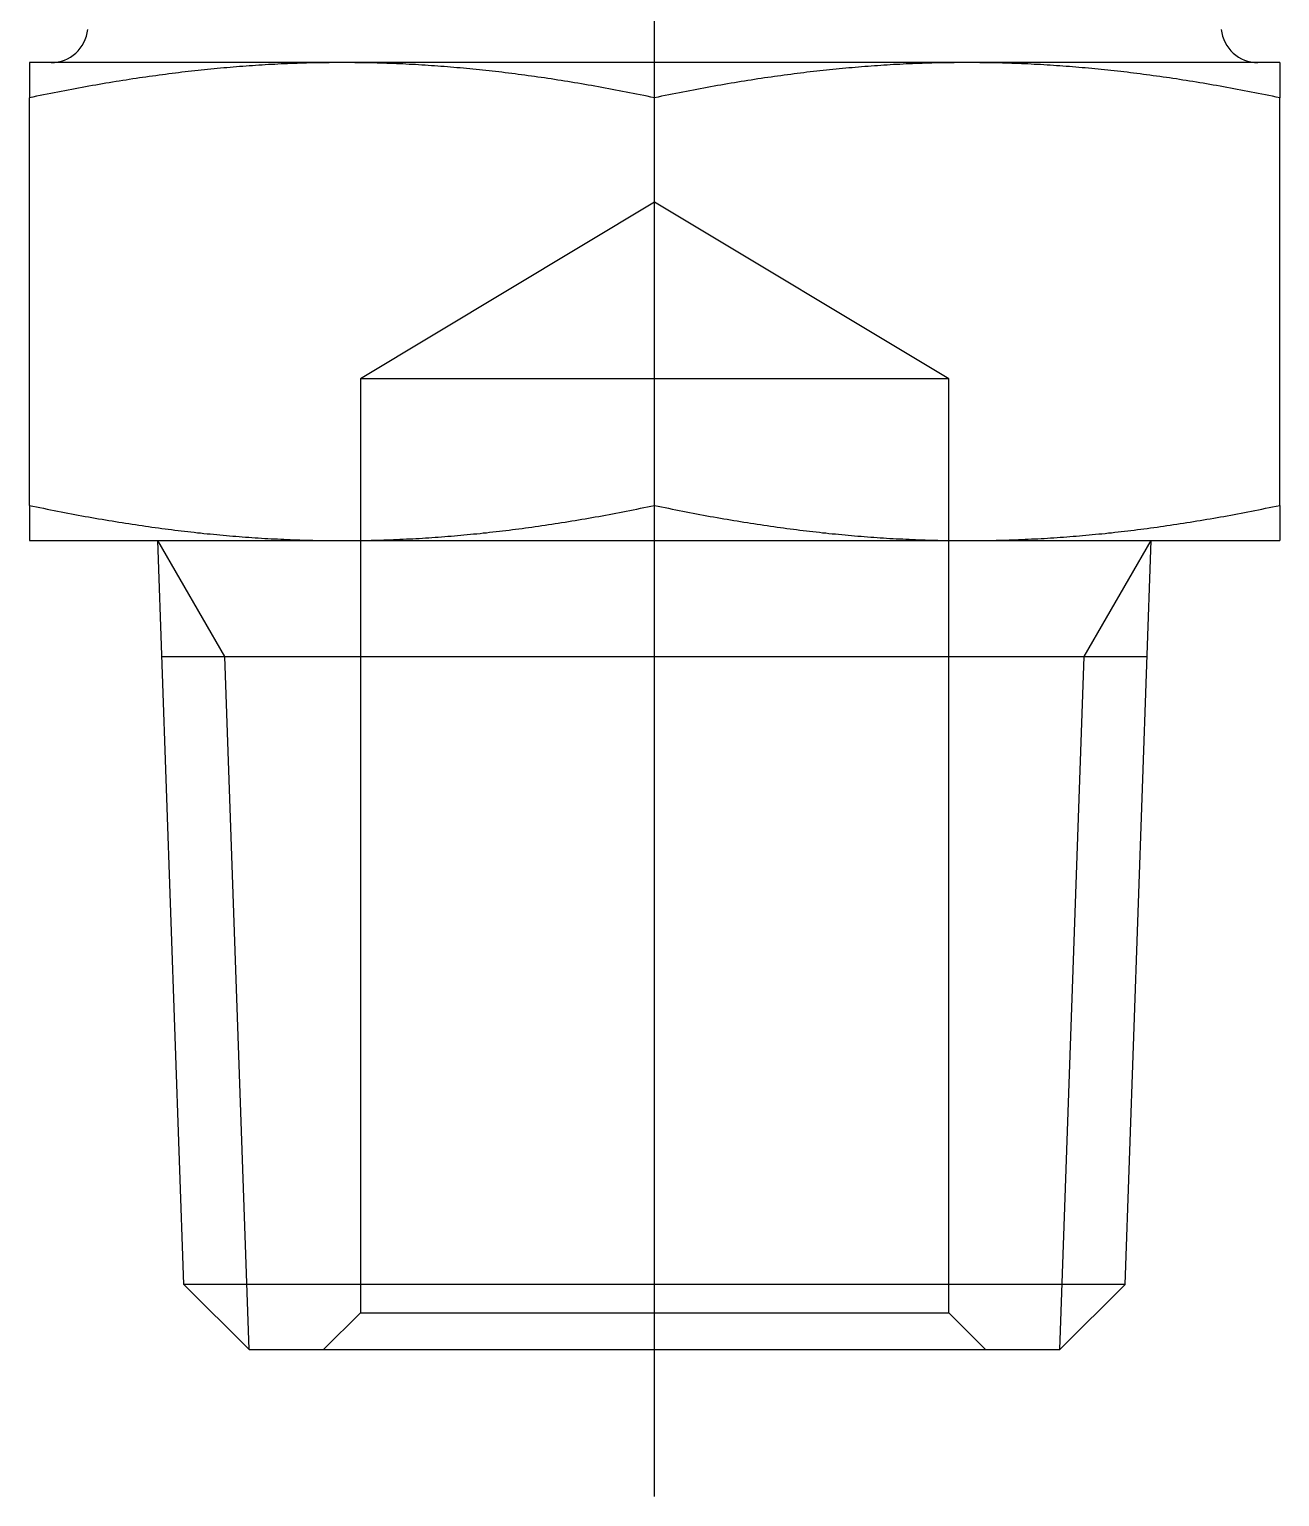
# Model space of a CAD drawing. Extents: x -43 to 61, y -47 to 10.
# Drawn here: x 41.34 to 58.34, y -30.8 to -10.85 of the extents above; entities that cross this region are included whole.
import ezdxf

# ---------------------------------------------------------------- set-up
doc = ezdxf.new("R2010")
doc.units = 0
doc.linetypes.add('CENTER', pattern=[50.8, 31.75, -6.35, 6.35, -6.35])
doc.linetypes.add('DASHED', pattern=[19.05, 12.7, -6.35])
doc.layers.get('0').update_dxf_attribs({"linetype": 'CONTINUOUS'})
doc.layers.add('CENTER', color=1, linetype='CENTER')

msp = doc.modelspace()

# ---------------------------------------------------------------- linework, layer by layer
at = {"color": 7, "linetype": 'CONTINUOUS'}
for p, q in [((41.342, -11.3), (41.342, -11.779)), ((45.592, -11.3), (41.342, -11.3)), ((54.092, -11.3), (45.592, -11.3)), ((58.342, -11.3), (54.092, -11.3)), ((58.342, -11.3), (58.342, -11.779)), ((41.342, -17.321), (41.342, -11.779)), ((58.342, -17.321), (58.342, -11.779)), ((41.342, -17.321), (41.342, -17.8)), ((58.342, -17.321), (58.342, -17.8)), ((41.342, -17.8), (45.592, -17.8)), ((43.442, -27.913), (43.089, -17.8)), ((43.089, -17.8), (56.594, -17.8)), ((45.592, -17.8), (54.092, -17.8)), ((54.092, -17.8), (58.342, -17.8)), ((56.241, -27.913), (56.594, -17.8)), ((43.144, -19.378), (56.539, -19.378)), ((56.241, -27.913), (43.442, -27.913)), ((44.329, -28.8), (43.442, -27.913)), ((55.354, -28.8), (56.241, -27.913)), ((44.329, -28.8), (55.354, -28.8))]:
    msp.add_line(p, q, dxfattribs=at)
at = {"color": 3, "linetype": 'DASHED'}
for p, q in [((49.842, -13.197), (45.842, -15.6)), ((53.842, -15.6), (49.842, -13.197)), ((53.842, -15.6), (45.842, -15.6)), ((45.842, -15.6), (45.842, -28.3)), ((53.842, -28.3), (53.842, -15.6)), ((45.342, -28.8), (45.842, -28.3)), ((45.842, -28.3), (53.842, -28.3)), ((53.842, -28.3), (54.342, -28.8))]:
    msp.add_line(p, q, dxfattribs=at)
at = {"color": 3, "linetype": 'CONTINUOUS'}
for p, q in [((44, -19.378), (43.089, -17.8)), ((55.683, -19.378), (56.594, -17.8)), ((44.329, -28.8), (44, -19.378)), ((55.354, -28.8), (55.683, -19.378))]:
    msp.add_line(p, q, dxfattribs=at)
at = {"color": 7}
for points in [[(45.592, -11.3, 0), (45.548, -11.3, 0), (45.504, -11.3, 0), (45.46, -11.3, 0), (45.416, -11.301, 0), (45.373, -11.301, 0), (45.329, -11.302, 0), (45.285, -11.303, 0), (45.242, -11.303, 0), (45.198, -11.304, 0), (45.155, -11.305, 0), (45.111, -11.307, 0), (45.068, -11.308, 0), (45.025, -11.309, 0), (44.981, -11.311, 0), (44.938, -11.312, 0), (44.894, -11.314, 0), (44.851, -11.316, 0), (44.808, -11.318, 0), (44.764, -11.319, 0), (44.721, -11.322, 0), (44.678, -11.324, 0), (44.635, -11.326, 0), (44.591, -11.328, 0), (44.548, -11.331, 0), (44.505, -11.334, 0), (44.461, -11.336, 0), (44.418, -11.339, 0), (44.375, -11.342, 0), (44.331, -11.345, 0), (44.288, -11.348, 0), (44.245, -11.351, 0), (44.201, -11.355, 0), (44.158, -11.358, 0), (44.114, -11.362, 0), (44.071, -11.365, 0), (44.028, -11.369, 0), (43.984, -11.373, 0), (43.941, -11.377, 0), (43.897, -11.381, 0), (43.853, -11.385, 0), (43.81, -11.389, 0), (43.766, -11.394, 0), (43.722, -11.398, 0), (43.679, -11.403, 0), (43.635, -11.407, 0), (43.591, -11.412, 0), (43.547, -11.417, 0), (43.503, -11.422, 0), (43.459, -11.427, 0), (43.415, -11.432, 0), (43.371, -11.438, 0), (43.327, -11.443, 0), (43.283, -11.449, 0), (43.239, -11.454, 0), (43.194, -11.46, 0), (43.15, -11.466, 0), (43.105, -11.472, 0), (43.061, -11.478, 0), (43.016, -11.484, 0), (42.971, -11.49, 0), (42.927, -11.496, 0), (42.882, -11.503, 0), (42.837, -11.509, 0), (42.792, -11.516, 0), (42.747, -11.523, 0), (42.701, -11.53, 0), (42.656, -11.537, 0), (42.611, -11.544, 0), (42.565, -11.551, 0), (42.52, -11.559, 0), (42.474, -11.566, 0), (42.428, -11.574, 0), (42.382, -11.581, 0), (42.336, -11.589, 0), (42.29, -11.597, 0), (42.244, -11.605, 0), (42.198, -11.613, 0), (42.151, -11.621, 0), (42.105, -11.63, 0), (42.058, -11.638, 0), (42.011, -11.646, 0), (41.964, -11.655, 0), (41.917, -11.664, 0), (41.87, -11.673, 0), (41.823, -11.682, 0), (41.775, -11.691, 0), (41.728, -11.7, 0), (41.68, -11.71, 0), (41.632, -11.719, 0), (41.584, -11.729, 0), (41.536, -11.739, 0), (41.487, -11.748, 0), (41.439, -11.758, 0), (41.39, -11.768, 0), (41.342, -11.779, 0)], [(49.842, -11.779, 0), (49.793, -11.768, 0), (49.744, -11.758, 0), (49.696, -11.748, 0), (49.647, -11.739, 0), (49.599, -11.729, 0), (49.551, -11.719, 0), (49.503, -11.71, 0), (49.456, -11.7, 0), (49.408, -11.691, 0), (49.361, -11.682, 0), (49.313, -11.673, 0), (49.266, -11.664, 0), (49.219, -11.655, 0), (49.172, -11.646, 0), (49.125, -11.638, 0), (49.078, -11.63, 0), (49.032, -11.621, 0), (48.985, -11.613, 0), (48.939, -11.605, 0), (48.893, -11.597, 0), (48.847, -11.589, 0), (48.801, -11.581, 0), (48.755, -11.574, 0), (48.709, -11.566, 0), (48.663, -11.559, 0), (48.618, -11.551, 0), (48.572, -11.544, 0), (48.527, -11.537, 0), (48.482, -11.53, 0), (48.437, -11.523, 0), (48.391, -11.516, 0), (48.346, -11.509, 0), (48.301, -11.503, 0), (48.257, -11.496, 0), (48.212, -11.49, 0), (48.167, -11.484, 0), (48.122, -11.478, 0), (48.078, -11.472, 0), (48.033, -11.466, 0), (47.989, -11.46, 0), (47.945, -11.454, 0), (47.9, -11.449, 0), (47.856, -11.443, 0), (47.812, -11.438, 0), (47.768, -11.432, 0), (47.724, -11.427, 0), (47.68, -11.422, 0), (47.636, -11.417, 0), (47.592, -11.412, 0), (47.548, -11.407, 0), (47.504, -11.403, 0), (47.461, -11.398, 0), (47.417, -11.394, 0), (47.373, -11.389, 0), (47.33, -11.385, 0), (47.286, -11.381, 0), (47.243, -11.377, 0), (47.199, -11.373, 0), (47.156, -11.369, 0), (47.112, -11.365, 0), (47.069, -11.362, 0), (47.025, -11.358, 0), (46.982, -11.355, 0), (46.938, -11.351, 0), (46.895, -11.348, 0), (46.852, -11.345, 0), (46.809, -11.342, 0), (46.765, -11.339, 0), (46.722, -11.336, 0), (46.679, -11.334, 0), (46.635, -11.331, 0), (46.592, -11.328, 0), (46.549, -11.326, 0), (46.505, -11.324, 0), (46.462, -11.322, 0), (46.419, -11.319, 0), (46.375, -11.318, 0), (46.332, -11.316, 0), (46.289, -11.314, 0), (46.245, -11.312, 0), (46.202, -11.311, 0), (46.159, -11.309, 0), (46.115, -11.308, 0), (46.072, -11.307, 0), (46.028, -11.305, 0), (45.985, -11.304, 0), (45.941, -11.303, 0), (45.898, -11.303, 0), (45.854, -11.302, 0), (45.81, -11.301, 0), (45.767, -11.301, 0), (45.723, -11.3, 0), (45.679, -11.3, 0), (45.635, -11.3, 0), (45.592, -11.3, 0)], [(54.092, -11.3, 0), (54.048, -11.3, 0), (54.004, -11.3, 0), (53.96, -11.3, 0), (53.916, -11.301, 0), (53.873, -11.301, 0), (53.829, -11.302, 0), (53.785, -11.303, 0), (53.742, -11.303, 0), (53.698, -11.304, 0), (53.655, -11.305, 0), (53.611, -11.307, 0), (53.568, -11.308, 0), (53.525, -11.309, 0), (53.481, -11.311, 0), (53.438, -11.312, 0), (53.394, -11.314, 0), (53.351, -11.316, 0), (53.308, -11.318, 0), (53.264, -11.319, 0), (53.221, -11.322, 0), (53.178, -11.324, 0), (53.135, -11.326, 0), (53.091, -11.328, 0), (53.048, -11.331, 0), (53.005, -11.334, 0), (52.961, -11.336, 0), (52.918, -11.339, 0), (52.875, -11.342, 0), (52.831, -11.345, 0), (52.788, -11.348, 0), (52.745, -11.351, 0), (52.701, -11.355, 0), (52.658, -11.358, 0), (52.614, -11.362, 0), (52.571, -11.365, 0), (52.528, -11.369, 0), (52.484, -11.373, 0), (52.441, -11.377, 0), (52.397, -11.381, 0), (52.353, -11.385, 0), (52.31, -11.389, 0), (52.266, -11.394, 0), (52.222, -11.398, 0), (52.179, -11.403, 0), (52.135, -11.407, 0), (52.091, -11.412, 0), (52.047, -11.417, 0), (52.003, -11.422, 0), (51.959, -11.427, 0), (51.915, -11.432, 0), (51.871, -11.438, 0), (51.827, -11.443, 0), (51.783, -11.449, 0), (51.739, -11.454, 0), (51.694, -11.46, 0), (51.65, -11.466, 0), (51.605, -11.472, 0), (51.561, -11.478, 0), (51.516, -11.484, 0), (51.471, -11.49, 0), (51.427, -11.496, 0), (51.382, -11.503, 0), (51.337, -11.509, 0), (51.292, -11.516, 0), (51.247, -11.523, 0), (51.201, -11.53, 0), (51.156, -11.537, 0), (51.111, -11.544, 0), (51.065, -11.551, 0), (51.02, -11.559, 0), (50.974, -11.566, 0), (50.928, -11.574, 0), (50.882, -11.581, 0), (50.836, -11.589, 0), (50.79, -11.597, 0), (50.744, -11.605, 0), (50.698, -11.613, 0), (50.651, -11.621, 0), (50.605, -11.63, 0), (50.558, -11.638, 0), (50.511, -11.646, 0), (50.464, -11.655, 0), (50.417, -11.664, 0), (50.37, -11.673, 0), (50.323, -11.682, 0), (50.275, -11.691, 0), (50.228, -11.7, 0), (50.18, -11.71, 0), (50.132, -11.719, 0), (50.084, -11.729, 0), (50.036, -11.739, 0), (49.987, -11.748, 0), (49.939, -11.758, 0), (49.89, -11.768, 0), (49.842, -11.779, 0)], [(58.342, -11.779, 0), (58.293, -11.768, 0), (58.244, -11.758, 0), (58.196, -11.748, 0), (58.147, -11.739, 0), (58.099, -11.729, 0), (58.051, -11.719, 0), (58.003, -11.71, 0), (57.956, -11.7, 0), (57.908, -11.691, 0), (57.861, -11.682, 0), (57.813, -11.673, 0), (57.766, -11.664, 0), (57.719, -11.655, 0), (57.672, -11.646, 0), (57.625, -11.638, 0), (57.578, -11.63, 0), (57.532, -11.621, 0), (57.485, -11.613, 0), (57.439, -11.605, 0), (57.393, -11.597, 0), (57.347, -11.589, 0), (57.301, -11.581, 0), (57.255, -11.574, 0), (57.209, -11.566, 0), (57.163, -11.559, 0), (57.118, -11.551, 0), (57.072, -11.544, 0), (57.027, -11.537, 0), (56.982, -11.53, 0), (56.937, -11.523, 0), (56.891, -11.516, 0), (56.846, -11.509, 0), (56.801, -11.503, 0), (56.757, -11.496, 0), (56.712, -11.49, 0), (56.667, -11.484, 0), (56.622, -11.478, 0), (56.578, -11.472, 0), (56.533, -11.466, 0), (56.489, -11.46, 0), (56.445, -11.454, 0), (56.4, -11.449, 0), (56.356, -11.443, 0), (56.312, -11.438, 0), (56.268, -11.432, 0), (56.224, -11.427, 0), (56.18, -11.422, 0), (56.136, -11.417, 0), (56.092, -11.412, 0), (56.048, -11.407, 0), (56.004, -11.403, 0), (55.961, -11.398, 0), (55.917, -11.394, 0), (55.873, -11.389, 0), (55.83, -11.385, 0), (55.786, -11.381, 0), (55.743, -11.377, 0), (55.699, -11.373, 0), (55.656, -11.369, 0), (55.612, -11.365, 0), (55.569, -11.362, 0), (55.525, -11.358, 0), (55.482, -11.355, 0), (55.438, -11.351, 0), (55.395, -11.348, 0), (55.352, -11.345, 0), (55.309, -11.342, 0), (55.265, -11.339, 0), (55.222, -11.336, 0), (55.179, -11.334, 0), (55.135, -11.331, 0), (55.092, -11.328, 0), (55.049, -11.326, 0), (55.005, -11.324, 0), (54.962, -11.322, 0), (54.919, -11.319, 0), (54.875, -11.318, 0), (54.832, -11.316, 0), (54.789, -11.314, 0), (54.745, -11.312, 0), (54.702, -11.311, 0), (54.659, -11.309, 0), (54.615, -11.308, 0), (54.572, -11.307, 0), (54.528, -11.305, 0), (54.485, -11.304, 0), (54.441, -11.303, 0), (54.398, -11.303, 0), (54.354, -11.302, 0), (54.31, -11.301, 0), (54.267, -11.301, 0), (54.223, -11.3, 0), (54.179, -11.3, 0), (54.135, -11.3, 0), (54.092, -11.3, 0)], [(41.342, -17.321, 0), (41.39, -17.331, 0), (41.438, -17.341, 0), (41.486, -17.351, 0), (41.534, -17.361, 0), (41.582, -17.371, 0), (41.63, -17.38, 0), (41.677, -17.39, 0), (41.725, -17.399, 0), (41.772, -17.408, 0), (41.819, -17.417, 0), (41.866, -17.426, 0), (41.913, -17.435, 0), (41.96, -17.444, 0), (42.007, -17.453, 0), (42.053, -17.461, 0), (42.1, -17.47, 0), (42.146, -17.478, 0), (42.192, -17.486, 0), (42.238, -17.494, 0), (42.284, -17.502, 0), (42.33, -17.51, 0), (42.376, -17.518, 0), (42.422, -17.525, 0), (42.467, -17.533, 0), (42.513, -17.54, 0), (42.558, -17.548, 0), (42.604, -17.555, 0), (42.649, -17.562, 0), (42.694, -17.569, 0), (42.739, -17.576, 0), (42.784, -17.583, 0), (42.829, -17.589, 0), (42.874, -17.596, 0), (42.919, -17.602, 0), (42.963, -17.609, 0), (43.008, -17.615, 0), (43.053, -17.621, 0), (43.097, -17.627, 0), (43.142, -17.633, 0), (43.186, -17.639, 0), (43.23, -17.645, 0), (43.274, -17.65, 0), (43.319, -17.656, 0), (43.363, -17.661, 0), (43.407, -17.667, 0), (43.451, -17.672, 0), (43.495, -17.677, 0), (43.539, -17.682, 0), (43.583, -17.687, 0), (43.627, -17.692, 0), (43.67, -17.696, 0), (43.714, -17.701, 0), (43.758, -17.706, 0), (43.802, -17.71, 0), (43.845, -17.714, 0), (43.889, -17.718, 0), (43.932, -17.722, 0), (43.976, -17.726, 0), (44.02, -17.73, 0), (44.063, -17.734, 0), (44.107, -17.738, 0), (44.15, -17.741, 0), (44.194, -17.745, 0), (44.237, -17.748, 0), (44.281, -17.751, 0), (44.324, -17.755, 0), (44.368, -17.758, 0), (44.411, -17.761, 0), (44.455, -17.763, 0), (44.498, -17.766, 0), (44.542, -17.769, 0), (44.585, -17.771, 0), (44.629, -17.774, 0), (44.672, -17.776, 0), (44.716, -17.778, 0), (44.759, -17.78, 0), (44.803, -17.782, 0), (44.846, -17.784, 0), (44.89, -17.786, 0), (44.933, -17.788, 0), (44.977, -17.789, 0), (45.021, -17.791, 0), (45.064, -17.792, 0), (45.108, -17.793, 0), (45.152, -17.794, 0), (45.196, -17.796, 0), (45.239, -17.797, 0), (45.283, -17.797, 0), (45.327, -17.798, 0), (45.371, -17.799, 0), (45.415, -17.799, 0), (45.459, -17.799, 0), (45.503, -17.8, 0), (45.547, -17.8, 0), (45.592, -17.8, 0)], [(45.592, -17.8, 0), (45.636, -17.8, 0), (45.68, -17.8, 0), (45.724, -17.799, 0), (45.768, -17.799, 0), (45.812, -17.799, 0), (45.856, -17.798, 0), (45.9, -17.797, 0), (45.944, -17.797, 0), (45.988, -17.796, 0), (46.031, -17.794, 0), (46.075, -17.793, 0), (46.119, -17.792, 0), (46.163, -17.791, 0), (46.206, -17.789, 0), (46.25, -17.788, 0), (46.293, -17.786, 0), (46.337, -17.784, 0), (46.38, -17.782, 0), (46.424, -17.78, 0), (46.468, -17.778, 0), (46.511, -17.776, 0), (46.554, -17.774, 0), (46.598, -17.771, 0), (46.642, -17.769, 0), (46.685, -17.766, 0), (46.728, -17.763, 0), (46.772, -17.761, 0), (46.815, -17.758, 0), (46.859, -17.755, 0), (46.902, -17.751, 0), (46.946, -17.748, 0), (46.989, -17.745, 0), (47.033, -17.741, 0), (47.076, -17.738, 0), (47.12, -17.734, 0), (47.163, -17.73, 0), (47.207, -17.726, 0), (47.251, -17.722, 0), (47.294, -17.718, 0), (47.338, -17.714, 0), (47.382, -17.71, 0), (47.425, -17.706, 0), (47.469, -17.701, 0), (47.513, -17.696, 0), (47.557, -17.692, 0), (47.6, -17.687, 0), (47.644, -17.682, 0), (47.688, -17.677, 0), (47.732, -17.672, 0), (47.776, -17.667, 0), (47.82, -17.661, 0), (47.864, -17.656, 0), (47.909, -17.65, 0), (47.953, -17.645, 0), (47.997, -17.639, 0), (48.042, -17.633, 0), (48.086, -17.627, 0), (48.13, -17.621, 0), (48.175, -17.615, 0), (48.22, -17.609, 0), (48.264, -17.602, 0), (48.309, -17.596, 0), (48.354, -17.589, 0), (48.399, -17.583, 0), (48.444, -17.576, 0), (48.489, -17.569, 0), (48.534, -17.562, 0), (48.579, -17.555, 0), (48.625, -17.548, 0), (48.67, -17.54, 0), (48.716, -17.533, 0), (48.761, -17.525, 0), (48.807, -17.518, 0), (48.853, -17.51, 0), (48.899, -17.502, 0), (48.945, -17.494, 0), (48.991, -17.486, 0), (49.037, -17.478, 0), (49.083, -17.47, 0), (49.13, -17.461, 0), (49.176, -17.453, 0), (49.223, -17.444, 0), (49.27, -17.435, 0), (49.317, -17.426, 0), (49.364, -17.417, 0), (49.411, -17.408, 0), (49.458, -17.399, 0), (49.506, -17.39, 0), (49.553, -17.38, 0), (49.601, -17.371, 0), (49.649, -17.361, 0), (49.697, -17.351, 0), (49.745, -17.341, 0), (49.793, -17.331, 0), (49.842, -17.321, 0)], [(49.842, -17.321, 0), (49.89, -17.331, 0), (49.938, -17.341, 0), (49.986, -17.351, 0), (50.034, -17.361, 0), (50.082, -17.371, 0), (50.13, -17.38, 0), (50.177, -17.39, 0), (50.225, -17.399, 0), (50.272, -17.408, 0), (50.319, -17.417, 0), (50.366, -17.426, 0), (50.413, -17.435, 0), (50.46, -17.444, 0), (50.507, -17.453, 0), (50.553, -17.461, 0), (50.6, -17.47, 0), (50.646, -17.478, 0), (50.692, -17.486, 0), (50.738, -17.494, 0), (50.784, -17.502, 0), (50.83, -17.51, 0), (50.876, -17.518, 0), (50.922, -17.525, 0), (50.967, -17.533, 0), (51.013, -17.54, 0), (51.058, -17.548, 0), (51.104, -17.555, 0), (51.149, -17.562, 0), (51.194, -17.569, 0), (51.239, -17.576, 0), (51.284, -17.583, 0), (51.329, -17.589, 0), (51.374, -17.596, 0), (51.419, -17.602, 0), (51.463, -17.609, 0), (51.508, -17.615, 0), (51.553, -17.621, 0), (51.597, -17.627, 0), (51.642, -17.633, 0), (51.686, -17.639, 0), (51.73, -17.645, 0), (51.774, -17.65, 0), (51.819, -17.656, 0), (51.863, -17.661, 0), (51.907, -17.667, 0), (51.951, -17.672, 0), (51.995, -17.677, 0), (52.039, -17.682, 0), (52.083, -17.687, 0), (52.127, -17.692, 0), (52.17, -17.696, 0), (52.214, -17.701, 0), (52.258, -17.706, 0), (52.302, -17.71, 0), (52.345, -17.714, 0), (52.389, -17.718, 0), (52.432, -17.722, 0), (52.476, -17.726, 0), (52.52, -17.73, 0), (52.563, -17.734, 0), (52.607, -17.738, 0), (52.65, -17.741, 0), (52.694, -17.745, 0), (52.737, -17.748, 0), (52.781, -17.751, 0), (52.824, -17.755, 0), (52.868, -17.758, 0), (52.911, -17.761, 0), (52.955, -17.763, 0), (52.998, -17.766, 0), (53.042, -17.769, 0), (53.085, -17.771, 0), (53.129, -17.774, 0), (53.172, -17.776, 0), (53.216, -17.778, 0), (53.259, -17.78, 0), (53.303, -17.782, 0), (53.346, -17.784, 0), (53.39, -17.786, 0), (53.433, -17.788, 0), (53.477, -17.789, 0), (53.521, -17.791, 0), (53.564, -17.792, 0), (53.608, -17.793, 0), (53.652, -17.794, 0), (53.696, -17.796, 0), (53.739, -17.797, 0), (53.783, -17.797, 0), (53.827, -17.798, 0), (53.871, -17.799, 0), (53.915, -17.799, 0), (53.959, -17.799, 0), (54.003, -17.8, 0), (54.047, -17.8, 0), (54.092, -17.8, 0)], [(54.092, -17.8, 0), (54.136, -17.8, 0), (54.18, -17.8, 0), (54.224, -17.799, 0), (54.268, -17.799, 0), (54.312, -17.799, 0), (54.356, -17.798, 0), (54.4, -17.797, 0), (54.444, -17.797, 0), (54.488, -17.796, 0), (54.531, -17.794, 0), (54.575, -17.793, 0), (54.619, -17.792, 0), (54.663, -17.791, 0), (54.706, -17.789, 0), (54.75, -17.788, 0), (54.793, -17.786, 0), (54.837, -17.784, 0), (54.88, -17.782, 0), (54.924, -17.78, 0), (54.968, -17.778, 0), (55.011, -17.776, 0), (55.054, -17.774, 0), (55.098, -17.771, 0), (55.142, -17.769, 0), (55.185, -17.766, 0), (55.228, -17.763, 0), (55.272, -17.761, 0), (55.315, -17.758, 0), (55.359, -17.755, 0), (55.402, -17.751, 0), (55.446, -17.748, 0), (55.489, -17.745, 0), (55.533, -17.741, 0), (55.576, -17.738, 0), (55.62, -17.734, 0), (55.663, -17.73, 0), (55.707, -17.726, 0), (55.751, -17.722, 0), (55.794, -17.718, 0), (55.838, -17.714, 0), (55.882, -17.71, 0), (55.925, -17.706, 0), (55.969, -17.701, 0), (56.013, -17.696, 0), (56.057, -17.692, 0), (56.1, -17.687, 0), (56.144, -17.682, 0), (56.188, -17.677, 0), (56.232, -17.672, 0), (56.276, -17.667, 0), (56.32, -17.661, 0), (56.364, -17.656, 0), (56.409, -17.65, 0), (56.453, -17.645, 0), (56.497, -17.639, 0), (56.542, -17.633, 0), (56.586, -17.627, 0), (56.63, -17.621, 0), (56.675, -17.615, 0), (56.72, -17.609, 0), (56.764, -17.602, 0), (56.809, -17.596, 0), (56.854, -17.589, 0), (56.899, -17.583, 0), (56.944, -17.576, 0), (56.989, -17.569, 0), (57.034, -17.562, 0), (57.079, -17.555, 0), (57.125, -17.548, 0), (57.17, -17.54, 0), (57.216, -17.533, 0), (57.261, -17.525, 0), (57.307, -17.518, 0), (57.353, -17.51, 0), (57.399, -17.502, 0), (57.445, -17.494, 0), (57.491, -17.486, 0), (57.537, -17.478, 0), (57.583, -17.47, 0), (57.63, -17.461, 0), (57.676, -17.453, 0), (57.723, -17.444, 0), (57.77, -17.435, 0), (57.817, -17.426, 0), (57.864, -17.417, 0), (57.911, -17.408, 0), (57.958, -17.399, 0), (58.006, -17.39, 0), (58.053, -17.38, 0), (58.101, -17.371, 0), (58.149, -17.361, 0), (58.197, -17.351, 0), (58.245, -17.341, 0), (58.293, -17.331, 0), (58.342, -17.321, 0)]]:
    msp.add_polyline3d(points, dxfattribs=at)
at = {"color": 7, "linetype": 'CONTINUOUS'}
for centre, start, end in [((41.637, -10.8), 270, 354.5077), ((58.046, -10.8), 185.4923, 270)]:
    msp.add_arc(centre, 0.5, start, end, dxfattribs=at)
at = {"layer": 'CENTER', "color": 1, "linetype": 'CENTER'}
msp.add_line((49.842, -30.8), (49.842, 10.15), dxfattribs=at)

doc.saveas('drawing.dxf')
